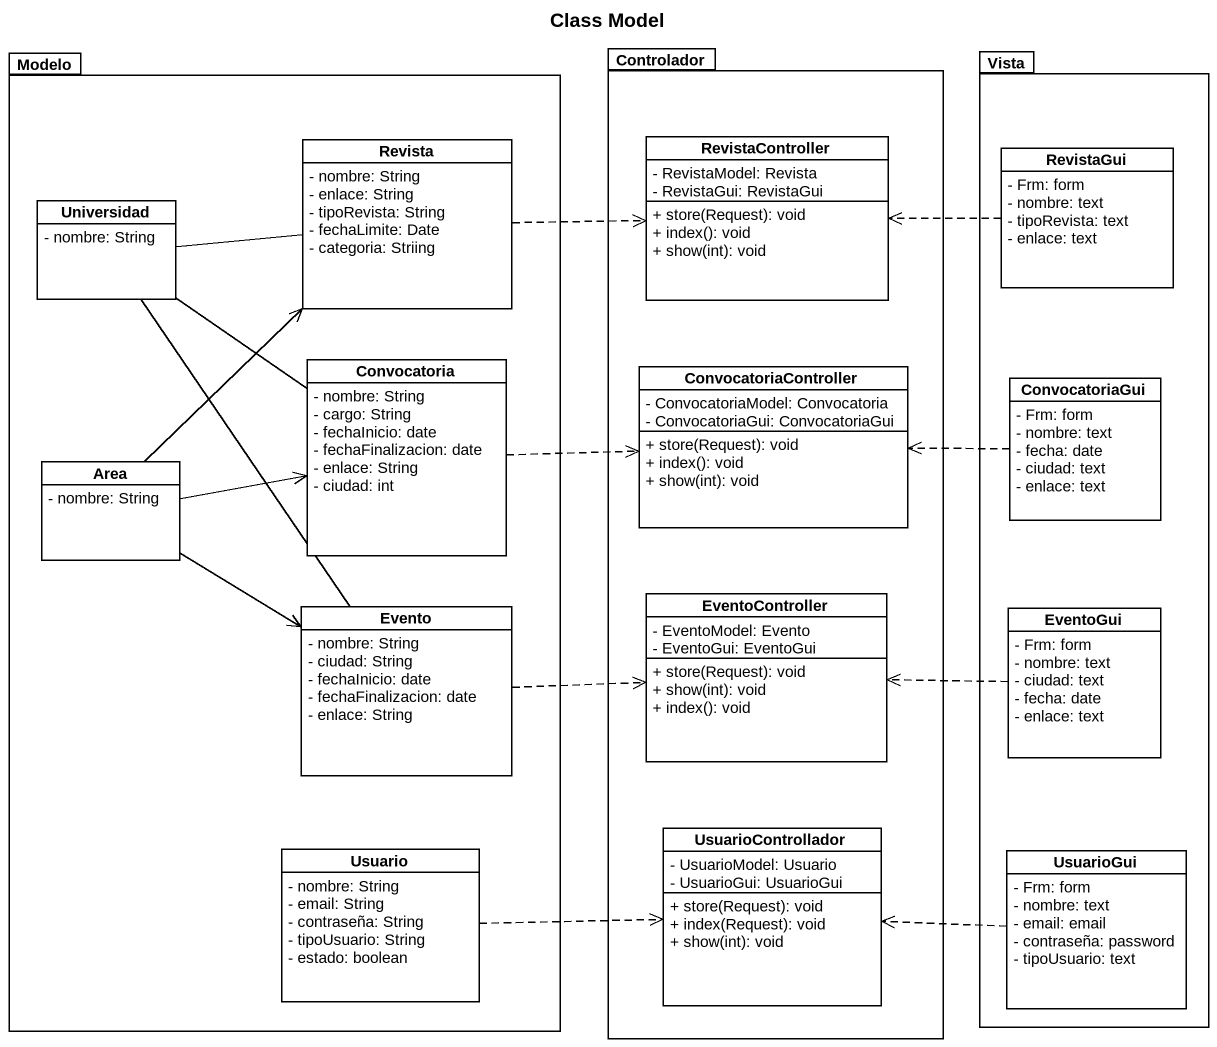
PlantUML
@startuml
title Class Model
hide circle
hide empty members
skinparam classAttributeIconSize 0
package Modelo {
  class Revista {
    - nombre: String
    - enlace: String
    - tipoRevista: String
    - fechaLimite: Date
    - categoria: Striing
  }
  class Universidad {
    - nombre: String
  }
  class Convocatoria {
    - nombre: String
    - cargo: String
    - fechaInicio: date
    - fechaFinalizacion: date
    - enlace: String
    - ciudad: int
  }
  class Area {
    - nombre: String
  }
  class Evento {
    - nombre: String
    - ciudad: String
    - fechaInicio: date
    - fechaFinalizacion: date
    - enlace: String
  }
  class Usuario {
    - nombre: String
    - email: String
    - contraseña: String
    - tipoUsuario: String
    - estado: boolean
  }
}
package Controlador {
  class RevistaController {
    - RevistaModel: Revista
    - RevistaGui: RevistaGui
    + store(Request): void
    + index(): void
    + show(int): void
  }
  class ConvocatoriaController {
    - ConvocatoriaModel: Convocatoria
    - ConvocatoriaGui: ConvocatoriaGui
    + store(Request): void
    + index(): void
    + show(int): void
  }
  class EventoController {
    - EventoModel: Evento
    - EventoGui: EventoGui
    + store(Request): void
    + show(int): void
    + index(): void
  }
  class UsuarioControllador {
    - UsuarioModel: Usuario
    - UsuarioGui: UsuarioGui
    + store(Request): void
    + index(Request): void
    + show(int): void
  }
}
package Vista {
  class RevistaGui {
    - Frm: form
    - nombre: text
    - tipoRevista: text
    - enlace: text
  }
  class ConvocatoriaGui {
    - Frm: form
    - nombre: text
    - fecha: date
    - ciudad: text
    - enlace: text
  }
  class EventoGui {
    - Frm: form
    - nombre: text
    - ciudad: text
    - fecha: date
    - enlace: text
  }
  class UsuarioGui {
    - Frm: form
    - nombre: text
    - email: email
    - contraseña: password
    - tipoUsuario: text
  }
}
Revista .right.> RevistaController
RevistaGui .left.> RevistaController
Universidad -right- Revista
Universidad -- Convocatoria
Universidad -- Evento
Convocatoria .right.> ConvocatoriaController
ConvocatoriaGui .left.> ConvocatoriaController
Area -up-> Revista
Area -right-> Convocatoria
Area --> Evento
Evento .right.> EventoController
EventoGui .left.> EventoController
Usuario .right.> UsuarioControllador
UsuarioGui .left.> UsuarioControllador
@enduml
